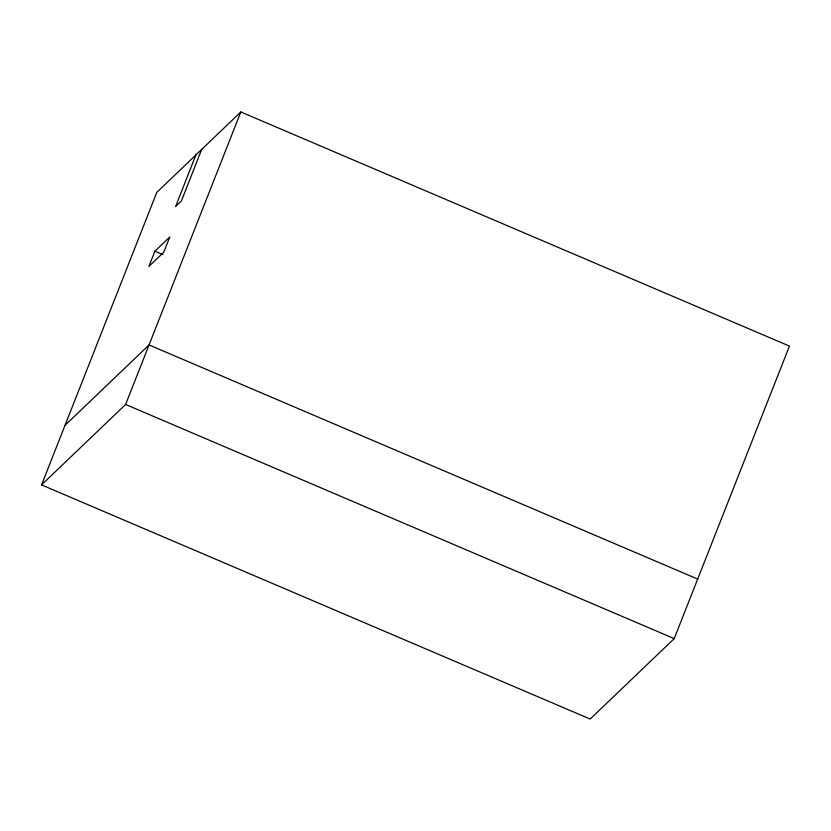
<?xml version="1.0" encoding="UTF-8"?>
<svg xmlns="http://www.w3.org/2000/svg" width="831" height="831" viewBox="0 0 831 831"><rect width="100%" height="100%" fill="white"/><g stroke="black" fill="none" stroke-linecap="round" stroke-linejoin="round"><path stroke-width="1.25" d="M41.55 484.899L156.779 192.387L240.834 111.956L789.45 346.101L674.221 638.613L590.166 719.044L41.55 484.899L125.606 404.468L240.834 111.956M154.888 251.211L148.863 266.502L163.769 252.24L169.794 236.949L154.888 251.211L163.032 254.691M195.908 154.94L175.58 206.566L181.376 201.009L201.704 149.403M64.995 425.379L149.061 344.948L697.676 579.082M125.606 404.468L674.221 638.613"/></g></svg>
